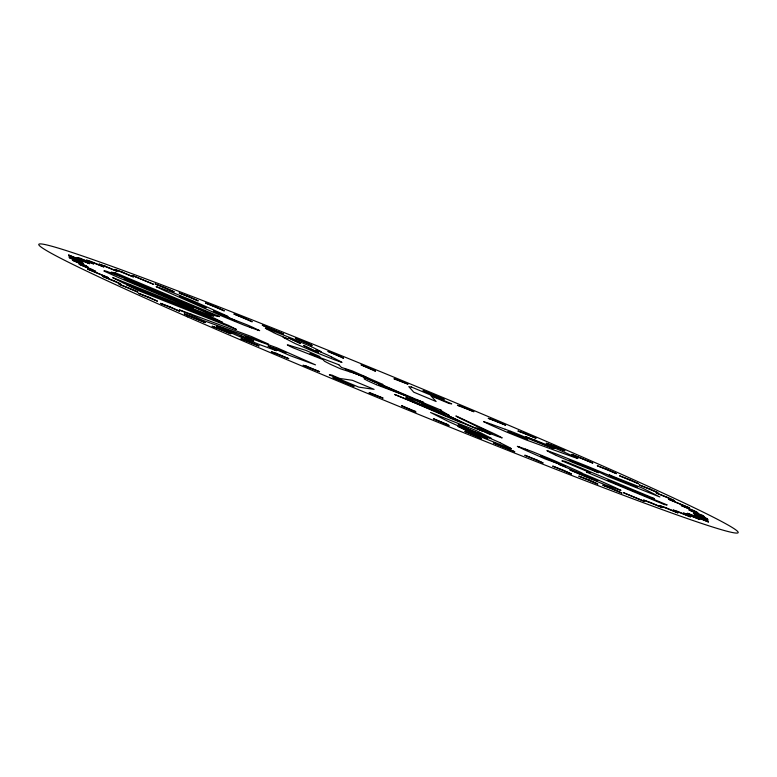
<?xml version="1.0" encoding="UTF-8"?>
<svg xmlns="http://www.w3.org/2000/svg" width="777" height="777" viewBox="0 0 777 777"><rect width="100%" height="100%" fill="white"/><g stroke="black" fill="none" stroke-linecap="round" stroke-linejoin="round"><path stroke-width="1.17" d="M367.861 377.845L382.964 384.469L381.624 384.547M366.113 378.234L364.258 378.622A54.128 1.797 22.4 0 0 364.296 378.923L367.278 380.565A25.796 0.855 22.4 0 0 370.775 382.197L376.534 384.751M320.852 351.68L318.347 350.883A15.511 0.515 22.4 0 1 315.977 349.99L327.505 354.972A43.599 1.447 22.4 0 1 331.449 356.905M483.75 421.697L487.82 422.989A86.441 2.865 22.4 0 1 491.763 424.397M367.618 377.904L366.695 378.088M283.275 337.286L287.694 338.782M104.633 270.911L105.167 270.988A96.717 3.205 22.4 0 1 106.847 271.358L123.912 277.933A91.977 3.05 22.4 0 1 130.517 280.682L194.095 307.216A96.358 3.195 22.4 0 1 199.922 309.654L213.869 315.967A89.938 2.982 22.4 0 1 213.034 315.996L212.548 315.948A96.591 3.205 22.4 0 1 210.868 315.579L193.687 308.945A86.441 2.865 22.4 0 1 187.053 306.187L123.475 279.662A96.329 3.195 22.4 0 1 119.211 277.875L103.856 271.018A89.841 2.982 22.4 0 1 104.681 270.93M449.193 415.481L449.213 415.481A18.104 0.602 22.4 0 0 449.339 415.501L442.531 411.489A46.154 1.535 22.4 0 1 440.947 410.547L440.841 410.47A50.758 1.68 22.4 0 1 440.695 410.188L441.278 410.256L423.582 402.884M345.338 369.143L356.255 373.873M310.081 353.729L319.939 356.594L305.895 350.378L287.645 344.852A15.181 0.505 22.4 0 0 287.344 344.813L287.451 344.998A77.205 2.564 22.4 0 0 287.645 345.143L290.404 346.561A22.844 0.758 22.4 0 0 293.24 347.873L323.125 359.634M416.317 400.563L405.924 397.338L406.614 397.824A20.134 0.67 22.4 0 0 409.168 399.106L439.034 412.354L444.949 414.248L421.775 403.982L428.865 406.245M582.187 473.348C583.954 473.727 575.776 470.066 573.64 469.162L558.352 462.402A80.847 2.681 22.4 0 0 553.156 460.12L532.896 451.845A96.717 3.205 22.4 0 0 527.214 449.757M416.423 400.592L428.787 406.206M227.088 316.375L228.185 316.657L225.398 315.219A25.573 0.845 22.4 0 0 223.718 314.452A78.273 2.593 22.4 0 0 217.511 311.684L197.989 303.04A91.977 3.05 22.4 0 0 192.628 300.68L172.183 292.317A96.717 3.205 22.4 0 0 166.501 290.229L164.2 289.394M349.776 371.794L355.983 373.795M349.669 371.765L340.676 368.881L331.74 364.899A21.329 0.709 22.4 0 1 330.254 364.209L324.708 361.363A52.651 1.748 22.4 0 1 324.262 360.984L323.203 359.702M460.45 421.697L461.295 422.105L403.448 398.028A58.965 1.952 22.4 0 0 398.475 396.017L394.541 394.444L407.915 400A68.91 2.282 22.4 0 1 417.647 404.118L427.224 408.246A265.064 8.79 22.4 0 0 434.945 411.596L447.455 416.967A25.806 0.855 22.4 0 0 451.855 418.803L456.73 420.794A18.347 0.612 22.4 0 0 459.314 421.814L462.49 423.018A19.454 0.641 22.4 0 0 464.471 423.708L467.793 425.038A21.028 0.699 22.4 0 0 471.581 426.68L483.304 431.42M423.29 402.787L416.317 399.718L423.688 402.476L401.903 393.337M257.634 330.05L259.683 330.633L252.36 327.146A96.863 3.215 22.4 0 0 247.814 325.126L228.545 317.638L236.519 321.183L234.013 320.279L213.325 311.159L223.106 314.967M519.366 446.96L517.336 446.367L524.65 449.864A96.358 3.195 22.4 0 0 529.186 451.874L545.143 458.935L558.071 463.616L540.491 455.817L543.473 456.925L565.51 466.676L558.614 464.209L597.328 480.749L569.881 469.871L579.603 474.174A91.977 3.05 22.4 0 0 584.955 476.534L604.7 484.634A88.287 2.923 22.4 0 0 611.081 486.985M612.8 487.606L611.12 486.994M251.495 327.865L249.805 327.253M491.754 424.397L505.205 429.273M224.66 328.914L249.534 339.267L240.278 335.926L245.241 338.024M512.995 433.789L527.816 439.141L507.867 431.633L512.869 433.741M245.377 338.073L253.739 341.054L246.62 337.335A47.883 1.583 22.4 0 1 245.649 336.82L247.562 337.199A59.897 1.981 22.4 0 1 250.262 338.16L277.03 347.853L315.501 364.869L289.976 355.623L272.64 347.95L286.062 352.816L282.158 351.087L267.978 346.027L274.32 349.262M527.194 449.747L525.505 449.135M535.052 440.161L554.992 448.115M456.468 419.745L454.195 418.599A59.596 1.972 22.4 0 0 452.68 417.851L448.028 415.617L454.564 418.56A55.895 1.855 22.4 0 1 457.303 419.833L466.812 424.31A25.437 0.845 22.4 0 0 468.444 425.048L483.294 431.41M377.049 384.965L406.488 396.017L378.807 384.732L380.808 384.586L366.754 378.428M366.511 378.078L365.035 377.457A50.826 1.69 22.4 0 1 363.597 376.845L358.119 374.485A38.549 1.282 22.4 0 1 358.42 374.572L366.307 377.107L352.292 370.92L341.521 367.472M401.524 393.191L401.039 393.007A21.348 0.709 22.4 0 1 399.028 392.123L383.828 385.528A51.175 1.7 22.4 0 1 382.886 385.12L382.177 384.809M310.324 353.856L338.83 364.763M316.967 352.049L318.356 352.573L303.399 345.396L316.783 351.971M486.412 438.296L487.801 438.82L460.013 426.622A47.883 1.583 22.4 0 1 456.74 425.242L448.737 421.688A59.897 1.981 22.4 0 1 446.658 420.658L430.565 412.48L476.107 430.526L491.355 438.286L470.833 430.157L458.187 424.242L468.58 429.38M495.289 442.618L491.86 441.268A96.591 3.205 22.4 0 1 483.721 438.014L465.462 430.147A91.977 3.05 22.4 0 1 462.801 428.817L457.906 426.32L486.023 438.141M449.096 415.452L412.305 398.416A294.823 9.771 22.4 0 0 402.671 394.114L345.843 369.357M190.627 306.818L193.56 307.935L124.077 278.953L190.423 306.74M468.89 429.516L485.46 436.431A40.064 1.331 22.4 0 1 491.88 439.122A16.521 0.544 22.4 0 1 499.941 442.705M526.233 437.587L513.548 432.381A25.155 0.835 22.4 0 0 510.839 431.352M498.513 428.496L495.619 427.214A96.591 3.205 22.4 0 1 489.16 424.339L483.741 421.707M599.261 480.497L609.828 485.169A81.527 2.7 22.4 0 1 614.121 487.082L620.978 490.355L618.414 489.597A89.938 2.982 22.4 0 1 612.762 487.587M231.284 332.954L228.399 331.672A96.591 3.205 22.4 0 1 221.931 328.788L216.589 326.214L220.726 327.505A91.977 3.05 22.4 0 1 224.67 328.914M606.895 474.417L588.879 466.89A90.326 2.991 22.4 0 0 579.137 463.005L563.111 456.653A86.859 2.885 22.4 0 0 557.002 454.244L546.921 450.553L547.882 451.214M556.313 455.477L575.281 463.471A96.358 3.195 22.4 0 0 580.846 465.685L598.484 472.669L590.763 468.745L569.055 459.984L596.823 470.979L607.497 476.243L659.838 496.959L642.297 488.034L609.149 474.893L617.268 479.03L637.305 487.179L611.227 476.486M311.334 346.688L293.308 338.957A96.591 3.205 22.4 0 0 285.169 335.713L281.73 334.353A89.938 2.982 22.4 0 0 272.776 330.827L265.278 328.137L266.802 329.098A81.527 2.7 22.4 0 0 268.706 330.089L273.679 332.624M331.526 356.934L338.5 360.479A86.733 2.875 22.4 0 1 340.209 361.363L341.977 362.441L334.44 359.761A89.841 2.982 22.4 0 1 325.495 356.235L322.086 354.885A96.717 3.205 22.4 0 1 313.937 351.641L295.581 343.745A80.837 2.681 22.4 0 1 292.978 342.443L283.294 337.373M550.621 452.651L551.621 453.166A82.411 2.729 22.4 0 0 556.245 455.448M341.365 367.385L338.889 364.811M320.833 351.563L320.891 351.631A25.388 0.845 22.4 0 0 319.162 350.641L314.238 348.125A75.418 2.496 22.4 0 0 311.354 346.697M164.238 289.413A89.841 2.982 22.4 0 0 158.547 287.383L156.099 286.645L164.355 290.579A96.329 3.195 22.4 0 0 167.696 292.065L218.123 314.364A86.441 2.865 22.4 0 0 223.504 316.734L244.114 325.155A96.591 3.205 22.4 0 0 249.786 327.243M257.702 330.07A82.508 2.739 22.4 0 1 251.447 327.845M227.137 316.394A29.283 0.971 22.4 0 1 223.048 314.947M273.766 332.663A23.902 0.796 22.4 0 0 277.02 334.236L284.567 337.5A15.404 0.515 22.4 0 0 287.694 338.782M498.543 428.506A89.938 2.982 22.4 0 0 506.633 432.061L526.32 439.976A96.358 3.195 22.4 0 0 530.118 441.365L569.929 455.798A91.977 3.05 22.4 0 0 573.873 457.206L577.962 458.517L572.532 455.866A96.717 3.205 22.4 0 0 566.064 452.981L563.947 452.049A82.411 2.729 22.4 0 0 555.021 448.135M535.052 440.161A96.795 3.205 22.4 0 0 532.294 439.151L525.708 436.761L553.933 448.601L530.73 439.568A34.509 1.146 22.4 0 0 526.243 437.597M505.235 429.283A78.147 2.593 22.4 0 1 510.81 431.342M550.64 452.661A96.591 3.205 22.4 0 1 547.853 451.204M606.973 474.446A27.7 0.923 22.4 0 1 611.13 476.456M519.308 446.93A82.411 2.729 22.4 0 1 525.553 449.155M599.203 480.477A23.902 0.796 22.4 0 0 593.327 477.913L584.722 474.378A15.404 0.515 22.4 0 0 582.07 473.358M495.27 442.608A88.481 2.933 22.4 0 0 504.186 446.124L511.412 448.698L509.469 447.523A99.427 3.293 22.4 0 0 507.692 446.6L502.845 444.133A54.633 1.807 22.4 0 0 500.019 442.744M231.313 332.964A88.481 2.933 22.4 0 0 239.365 336.49L259.324 344.502A99.427 3.293 22.4 0 0 262.607 345.697L270.726 348.64A54.633 1.807 22.4 0 0 274.446 349.961M276.699 350.621A16.521 0.544 22.4 0 1 274.368 349.932M276.583 350.437A16.521 0.544 22.4 0 1 276.758 350.592M274.281 349.242A40.064 1.331 22.4 0 1 276.398 350.359M460.402 421.678A45.794 1.515 22.4 0 1 456.507 419.765M491.928 433.585L488.189 432.362A14.705 0.486 22.4 0 1 486.82 431.847L476.68 428.03L486.12 432.507A38.685 1.282 22.4 0 0 488.393 433.517L490.53 434.43A22.067 0.728 22.4 0 0 489.792 434.1L487.033 432.838A46.231 1.535 22.4 0 1 484.508 431.653L481.779 430.273L495.541 435.615A16.9 0.563 22.4 0 0 497.261 436.266L502.185 437.917L498.494 435.858A92.89 3.079 22.4 0 0 496.416 434.829A83.042 2.749 22.4 0 0 493.181 433.275L456.148 416.025A17.288 0.573 22.4 0 0 455.895 415.889L455.924 416.054A63.461 2.108 22.4 0 0 456.381 416.346L458.935 417.705A80.225 2.661 22.4 0 0 461.033 418.745L462.354 419.376A36.606 1.214 22.4 0 0 463.374 419.862L491.928 433.585M69.483 256.42L68.939 256.721L83.071 262.034L69.483 256.42M369.512 392.531L368.968 392.832L383.1 398.145L369.512 392.531M394.444 378.554L393.9 378.855L408.032 384.168L394.444 378.554M694.473 514.656L693.929 514.966L708.061 520.279L694.473 514.656M87.548 269.065L108.401 277.69L87.548 269.065M262.373 325.272L283.226 333.896L262.373 325.272M493.813 443.084L514.675 451.709L493.813 443.084M668.638 499.29L689.5 507.915L668.638 499.29M68.638 255.041L89.472 263.665L68.638 255.041M333.071 377.632L353.894 386.266L333.071 377.632M423.174 390.724L444.007 399.349L423.174 390.724M687.606 513.325L708.43 521.95L687.606 513.325M132.644 275.612L153.457 284.246L132.644 275.612M184.372 313.947L205.186 322.572L184.372 313.947M571.901 454.419L592.705 463.053L571.901 454.419M623.63 492.754L644.434 501.379L623.63 492.754M115.462 272.844L111.169 272.222L216.443 316.152L219.609 316.608L115.462 272.844M332.032 375.242L329.341 374.844L358.789 387.14L374.116 389.364L352.399 380.303L339.763 378.467L332.032 375.242M411.344 386.995L408.799 386.625L413.743 392.171L436.13 401.505L431.002 395.911L449.116 403.467L451.719 403.846L411.344 386.995M565.122 461.324L561.897 460.858L590.151 472.649L586.538 472.125L664.286 504.545L667.161 504.963L607.799 480.215L651.175 498.115L654.399 498.581L565.122 461.324M179.71 296.241L205.963 307.673L179.71 296.241M80.517 258.411L77.156 257.537L93.687 263.966L80.517 258.411M306.42 366.142L303.069 365.277L319.6 371.697L306.42 366.142M460.751 406.167L457.4 405.303L473.931 411.723L460.751 406.167M686.664 513.908L683.313 513.034L699.844 519.463L686.664 513.908M288.869 338.005L300.563 343.512L288.869 338.005M91.132 261.548L86.412 260.101L103.885 266.977L91.132 261.548M276.058 353.253L271.338 351.806L288.811 358.683L276.058 353.253M492.9 419.765L488.189 418.317L505.662 425.194L492.9 419.765M677.826 511.46L673.115 510.023L690.588 516.899L677.826 511.46M105.002 266.074L98.98 264.073L117.201 271.328L105.002 266.074M246.921 340.744L240.899 338.733L259.11 345.998L246.921 340.744M523.912 433.012L517.89 431.002L536.101 438.267L523.912 433.012M665.821 507.672L659.799 505.672L678.02 512.927L665.821 507.672M121.989 271.95L114.724 269.405L133.489 276.962L121.989 271.95M219.337 328.758L212.072 326.214L230.837 333.77L219.337 328.758M553.428 445.775L546.163 443.23L564.928 450.786L553.428 445.775M650.776 502.583L643.511 500.038L662.276 507.595L650.776 502.583M190.899 314.093L179.302 309.897L202.661 320.221L268.57 344.114L251.34 336.499L190.899 314.093M164.491 287.451L155.002 283.916L174.233 291.822L164.491 287.451M170.017 306.876L160.518 303.341L179.749 311.247L170.017 306.876M606.75 469.289L597.251 465.753L616.482 473.659L606.75 469.289M612.266 488.704L602.767 485.178L621.998 493.084L612.266 488.704M189.549 296.901L179.089 292.939L198.242 300.884L189.549 296.901M148.815 297.212L138.355 293.24L157.498 301.194L148.815 297.212M629.962 479.768L619.502 475.806L638.645 483.76L629.962 479.768M589.219 480.079L578.758 476.116L597.911 484.061L589.219 480.079M216.793 307.362L205.478 303.001L224.339 310.907L216.793 307.362M130.235 288.558L118.93 284.188L137.782 292.103L130.235 288.558M650.524 489.267L639.218 484.897L658.07 492.812L650.524 489.267M563.976 470.454L552.661 466.093L571.522 473.999L563.976 470.454M245.911 318.706L233.867 313.995L252.234 321.785L245.911 318.706M114.491 280.992L102.457 276.282L120.814 284.061L114.491 280.992M668.22 497.649L656.186 492.939L674.543 500.718L668.22 497.649M536.81 459.926L524.766 455.215L543.133 463.005L536.81 459.926M130.118 284.528L112.723 277.642L123.737 283.246L222.572 322.406L214.452 318.269L130.118 284.528M143.92 291.56L126.525 284.664L137.539 290.268L236.373 329.429L228.253 325.291L143.92 291.56M308.498 343.57L295.406 338.325L312.179 345.59L308.498 343.57M92.152 269.473L79.06 264.229L95.833 271.494L92.152 269.473M694.259 510.751L681.167 505.506L697.94 512.771L694.259 510.751M477.913 436.655L464.821 431.41L481.594 438.675L477.913 436.655M341.278 356.798L327.875 351.379L343.57 358.265L341.278 356.798M85.791 265.637L72.387 260.208L88.092 267.103L85.791 265.637M702.311 515.326L688.908 509.897L704.613 516.792L702.311 515.326M446.833 424.164L433.43 418.735L449.125 425.621L446.833 424.164M374.582 370.386L361.014 364.831L375.466 371.28L374.582 370.386M82.76 263.15L69.182 257.595L83.634 264.034L82.76 263.15M706.934 518.512L693.366 512.966L707.818 519.405L706.934 518.512M415.112 411.276L401.534 405.72L415.986 412.169L415.112 411.276M187.393 316.812A378.185 12.539 22.4 0 0 736.79 533.08A378.185 12.539 22.4 0 0 241.307 315.608A378.185 12.539 22.4 0 0 187.393 316.812"/></g></svg>
